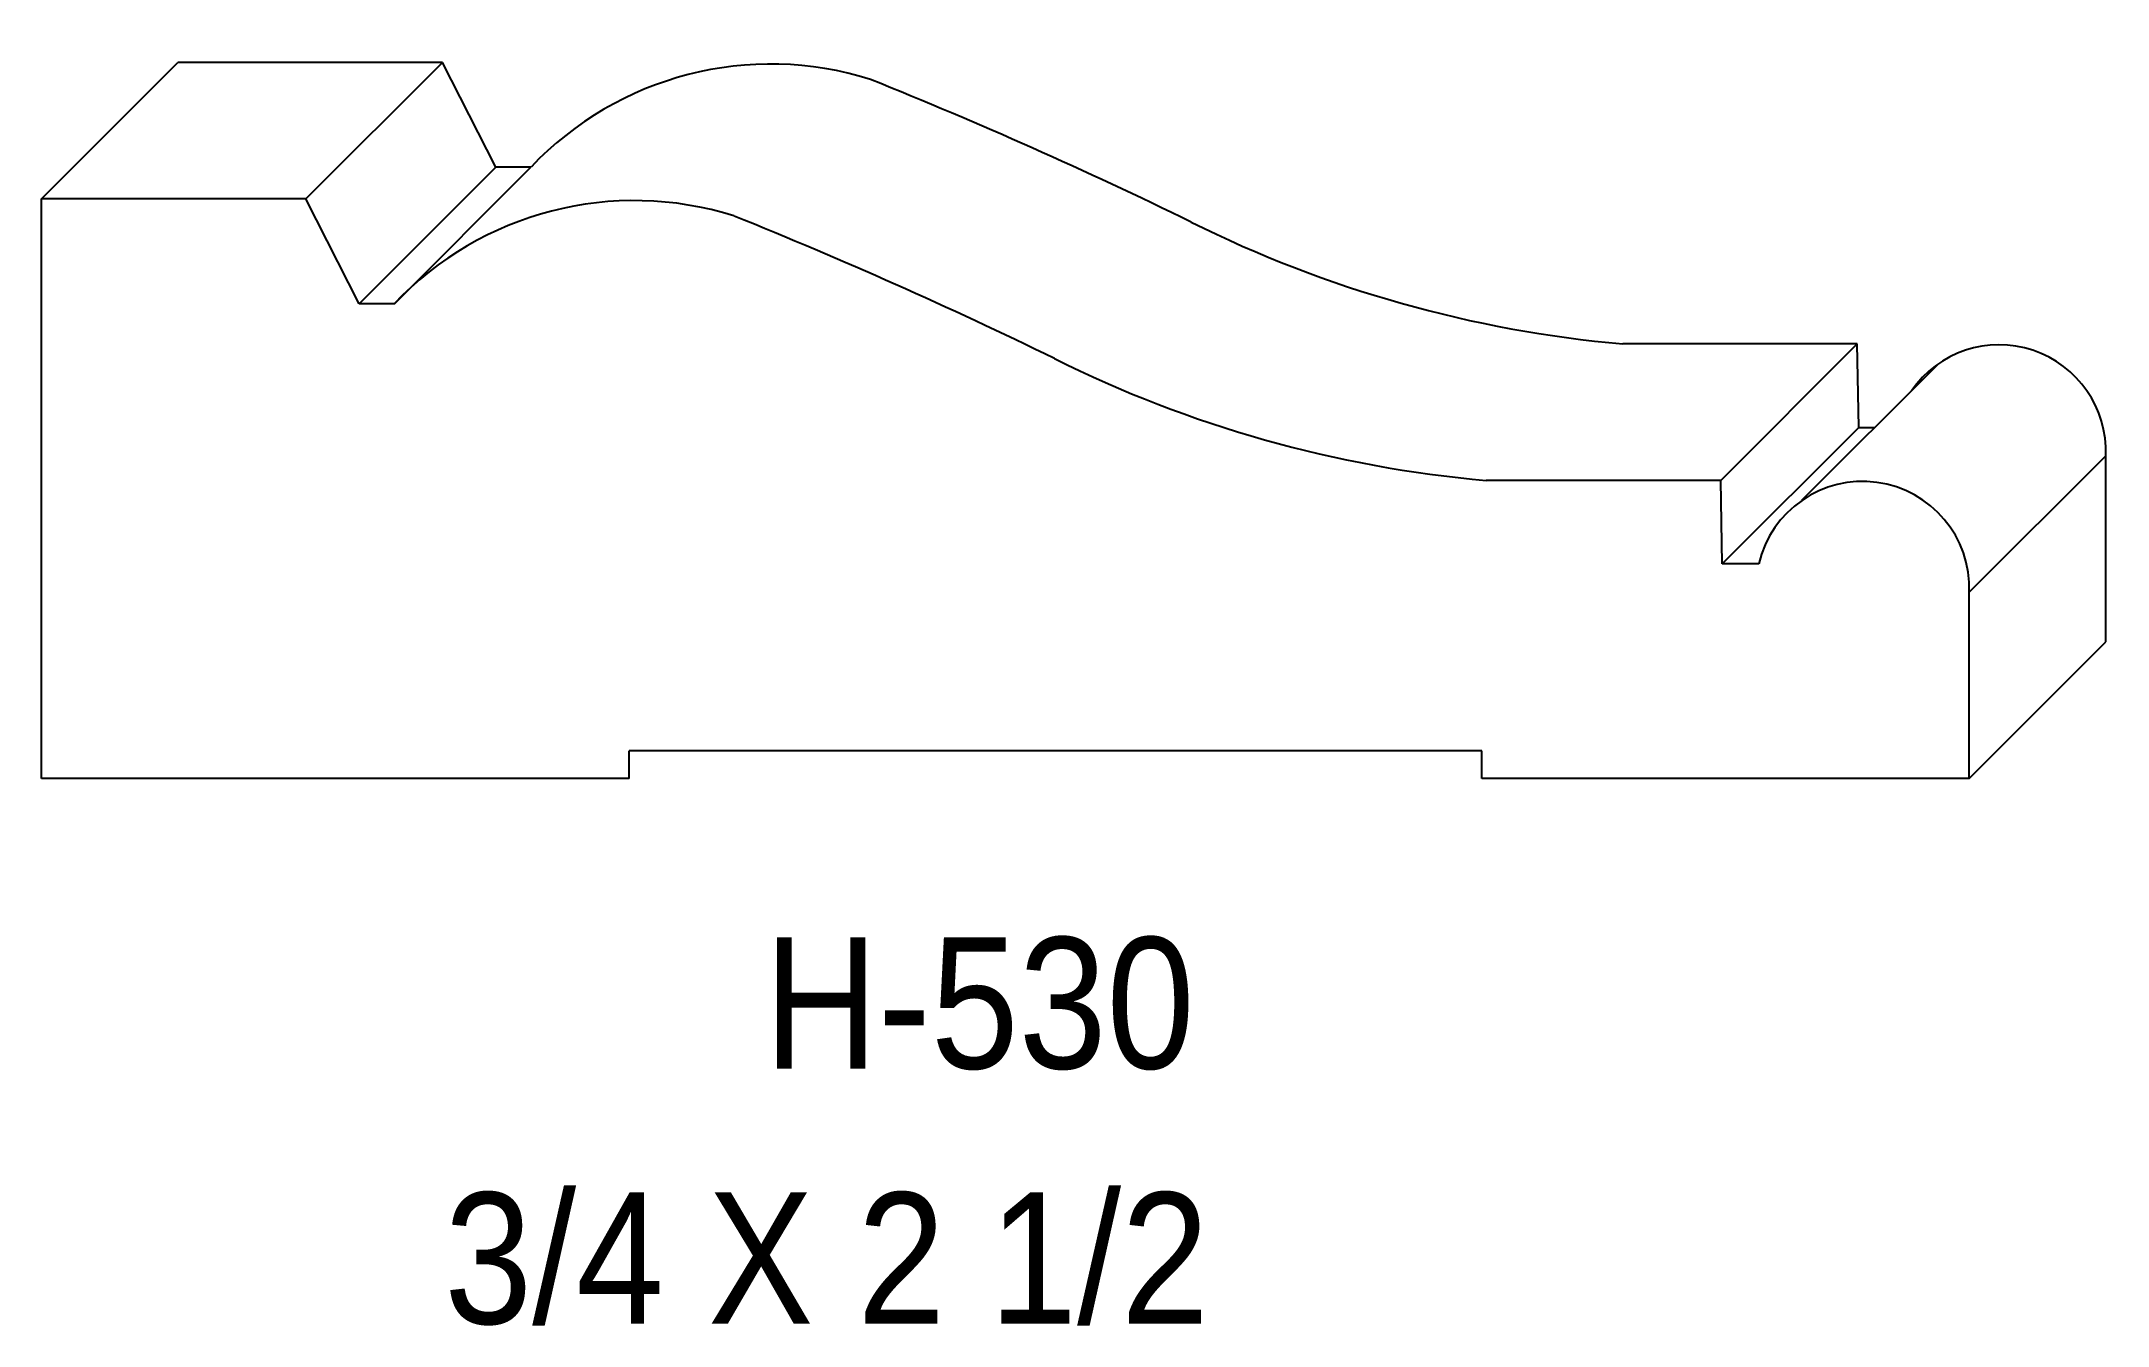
# Model space of a CAD drawing. Extents: x 85.2 to 87.87, y 121.55 to 123.21.
import ezdxf

# ---------------------------------------------------------------- set-up
doc = ezdxf.new("R2010")
doc.units = 0
doc.header["$LTSCALE"] = 5
doc.layers.add('PROFILE', color=7, linetype='CONTINUOUS')
doc.styles.add('TXT', font='TXT', dxfattribs={"height": 3.5})

msp = doc.modelspace()

# ---------------------------------------------------------------- linework, layer by layer
at = {"layer": 'PROFILE', "color": 1, "linetype": 'CONTINUOUS'}
for p, q in [((85.2014, 123.0084), (85.3781, 123.1851)), ((85.7205, 123.1851), (85.3781, 123.1851)), ((85.5437, 123.0084), (85.7205, 123.1851)), ((85.7895, 123.0497), (85.7205, 123.1851)), ((85.6128, 122.8729), (85.7895, 123.0497)), ((85.6581, 122.8729), (85.8349, 123.0497)), ((85.8349, 123.0497), (85.7895, 123.0497)), ((85.5437, 123.0084), (85.2014, 123.0084)), ((85.2014, 122.2586), (85.2014, 123.0084)), ((85.6128, 122.8729), (85.5437, 123.0084)), ((85.6581, 122.8729), (85.6128, 122.8729)), ((87.5509, 122.821), (87.2474, 122.821)), ((87.3742, 122.6442), (87.5509, 122.821)), ((87.5528, 122.7128), (87.5509, 122.821)), ((87.4793, 122.6185), (87.656, 122.7952)), ((87.3761, 122.5361), (87.5528, 122.7128)), ((87.5528, 122.7128), (87.5737, 122.7128)), ((87.6957, 122.4995), (87.8724, 122.6762)), ((87.8724, 122.4353), (87.8724, 122.6762)), ((87.3742, 122.6442), (87.0707, 122.6442)), ((87.3761, 122.5361), (87.3742, 122.6442)), ((87.4233, 122.5361), (87.3761, 122.5361)), ((87.6957, 122.2586), (87.6957, 122.4995)), ((87.6957, 122.2586), (87.8724, 122.4353)), ((87.0649, 122.2942), (85.962, 122.2942)), ((85.962, 122.2586), (85.962, 122.2942)), ((87.0649, 122.2586), (87.0649, 122.2942)), ((85.962, 122.2586), (85.2014, 122.2586)), ((87.6957, 122.2586), (87.0649, 122.2586))]:
    msp.add_line(p, q, dxfattribs=at)
for centre, major_axis, start_param, end_param in [((86.1454, 122.7548), (0, 0.4282), -0.305818, 0.811163), ((83.8809, 117.2259), (0, 6.4014), -0.45411, -0.38319), ((85.9686, 122.5781), (0, 0.4282), -0.305818, 0.811163), ((83.7042, 117.0492), (6.4014, 0), 1.116686, 1.187606), ((87.3833, 124.3702), (0, 1.5552), -3.604381, -3.229055), ((87.7345, 122.6817), (0, 0.138), -1.610172, 0.966104), ((87.2065, 124.1935), (0, 1.5552), -3.604381, -3.229055), ((87.5578, 122.5049), (0.138, 0), -0.039375, 2.913777)]:
    msp.add_ellipse(centre, major_axis=major_axis, ratio=1, start_param=start_param, end_param=end_param, dxfattribs=at)

# ---------------------------------------------------------------- texts
at = {"layer": 'PROFILE', "color": 1, "linetype": 'CONTINUOUS', "style": 'TXT', "width": 0.9}
for s, height, p in [('H-530', 0.16996, (86.1363, 121.8831)), ('3/4 X 2 1/2', 0.169956, (85.7227, 121.5528))]:
    msp.add_text(s, height=height, dxfattribs=at).set_placement(p)

doc.saveas('drawing.dxf')
